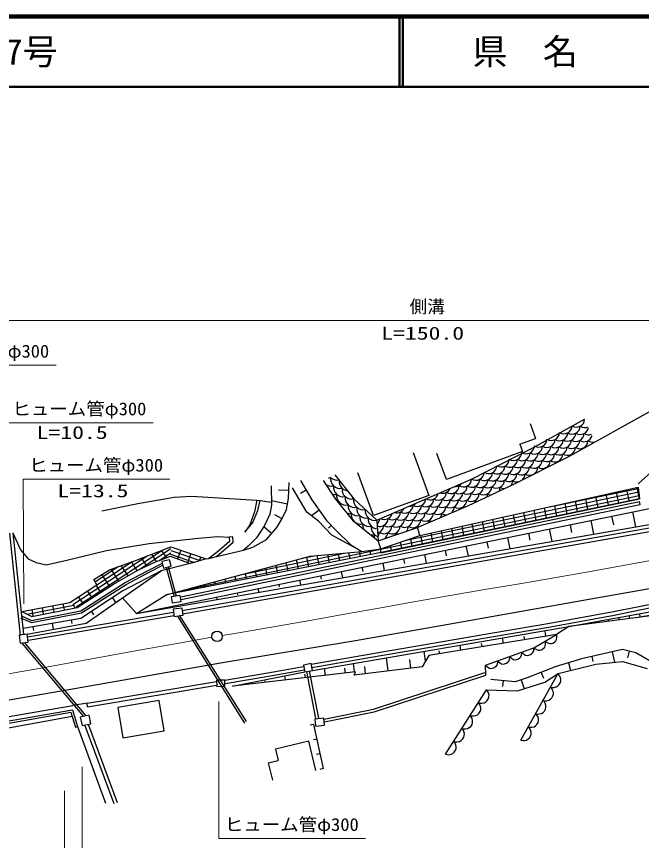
# Model space of a CAD drawing. Units: millimetres, scale not verified. Extents: x 40000 to 680000, y 20000 to 380000.
# Drawn here: x 243335 to 332158, y 262971 to 380000 of the extents above; entities that cross this region are included whole.
import ezdxf
from ezdxf.enums import TextEntityAlignment as Align

# ---------------------------------------------------------------- set-up
doc = ezdxf.new("R2010")
doc.units = ezdxf.units.MM
doc.header["$LTSCALE"] = 1000
doc.linetypes.add('CHAIN', pattern=[18.5, 12, -1.5, 3.5, -1.5])
for name, color, linetype, lineweight in [('M-BGD', 7, 'Continuous', 25), ('M-BMK', 2, 'CHAIN', 13), ('M-BMK-SRVR', 3, 'Continuous', 25), ('M-STR-HTXT', 7, 'Continuous', 13), ('M-TTL', 2, 'Continuous', 140), ('M-TTL-LINE', 7, 'Continuous', 50)]:
    doc.layers.add(name, color=color, linetype=linetype, lineweight=lineweight)
doc.layers.add('M-TTL-TXT', color=7, linetype='Continuous')
doc.styles.add('ＭＳ ゴシック', font='')
doc.styles.get('ＭＳ ゴシック').set_extended_font_data('MS Gothic')

msp = doc.modelspace()

# ---------------------------------------------------------------- hatches: boundary and pattern name
at = {"layer": 'M-BGD'}
h = msp.add_hatch(dxfattribs=at)
h.set_pattern_fill('USER', color=256, style=0, pattern_type=2)
h.set_pattern_definition([(191.7463, (331885, 311495), (101.789, -489.5293), []), (281.7463, (331885, 311495), (2937.18, 610.74), []), (281.7463, (330315, 311679), (2937.18, 610.74), [])])
h.paths.add_polyline_path([(331885, 311495), (295150, 303857), (264591, 297849), (285049, 303359), (292413, 304012), (295109, 304405), (300644, 306270), (331664, 313173)])
h = msp.add_hatch(dxfattribs=at)
h.set_pattern_fill('USER', color=256, style=0, pattern_type=2)
h.set_pattern_definition([(33.354, (250917, 296773), (-274.905, 417.645), []), (123.354, (250917, 296773), (-2505.87, -1649.43), []), (123.354, (252445, 297180), (-2505.87, -1649.43), [])])
h.paths.add_polyline_path([(250917, 296773), (254750, 299296), (254337, 300024), (256545, 301407), (265279, 304658), (265230, 303348), (262998, 302499), (260596, 301383), (257127, 299369), (251960, 296070)])
h = msp.add_hatch(dxfattribs=at)
h.set_pattern_fill('USER', color=256, style=0, pattern_type=2)
h.set_pattern_definition([(341.316, (265279, 304658), (160.17, 473.65), []), (71.316, (265279, 304658), (-2841.9, 961), []), (71.32, (266539, 303703), (-2842, 961), [])])
h.paths.add_polyline_path([(265279, 304658), (270300, 302959), (268020, 302304), (265230, 303348)])
h = msp.add_hatch(dxfattribs=at)
h.set_pattern_fill('USER', color=256, style=0, pattern_type=2)
h.set_pattern_definition([(10.1357, (336322, 296002), (-87.99, 492.197), []), (100.136, (336322, 296002), (-2953.2, -527.94), []), (100.136, (337886, 295774), (-2953.2, -527.94), [])])
h.paths.add_polyline_path([(321822, 293346), (336322, 296002), (343849, 297348), (351040, 298441), (355814, 298991), (356296, 297642), (343428, 296213), (324292, 293674)])
h = msp.add_hatch(dxfattribs=at)
h.set_pattern_fill('USER', color=256, style=0, pattern_type=2)
h.set_pattern_definition([(10.644, (244075, 295487), (-92.355, 491.397), []), (100.644, (244075, 295487), (-2948.4, -554.1), []), (100.644, (245642, 295273), (-2948.4, -554.1), [])])
h.paths.add_polyline_path([(244075, 295487), (250917, 296773), (251960, 296070), (245531, 294808)])

# ---------------------------------------------------------------- linework, layer by layer
for p, q in [((321848, 317493), (334117, 324309)), ((316345, 322189), (317113, 320080)), ((316799, 318806), (324070, 322795)), ((314850, 319255), (317113, 320080)), ((331683, 313604), (338157, 319551)), ((308014, 314312), (316799, 318806)), ((314850, 319255), (315234, 318200)), ((299729, 318084), (301955, 311990)), ((304429, 314262), (303083, 317954)), ((315234, 318200), (304429, 314262)), ((314123, 313605), (321848, 317493)), ((288576, 314918), (291252, 311485)), ((294079, 309112), (291852, 315206)), ((282003, 311536), (282073, 313825)), ((283678, 314110), (285294, 311333)), ((286909, 314110), (288677, 311434)), ((294533, 308456), (308014, 314312)), ((279542, 313339), (279576, 310600)), ((282038, 312680), (280547, 312726)), ((284587, 309617), (282567, 313050)), ((284486, 312722), (283715, 312273)), ((300644, 306270), (331664, 313173)), ((307459, 310526), (314123, 313605)), ((331664, 313173), (331885, 311495)), ((260599, 310818), (265755, 311731)), ((265755, 311731), (268226, 311892)), ((268226, 311892), (277469, 311289)), ((281691, 309976), (282003, 311536)), ((285294, 311333), (287414, 308405)), ((288677, 311434), (291100, 308456)), ((291252, 311485), (294533, 308456)), ((301955, 311990), (294079, 309112)), ((331885, 311495), (295150, 303857)), ((255442, 309798), (260599, 310818)), ((260409, 295221), (335297, 310550)), ((266672, 297587), (331885, 311098)), ((266753, 297195), (331966, 310706)), ((277469, 311289), (277141, 309665)), ((277469, 311289), (277977, 311240)), ((277616, 309829), (277977, 311240)), ((277977, 311240), (279585, 311043)), ((279576, 310600), (279334, 309317)), ((281847, 310756), (279582, 311209)), ((300188, 307395), (307459, 310526)), ((331966, 310706), (331885, 311098)), ((277141, 309665), (276517, 307811)), ((276944, 308155), (277616, 309829)), ((279334, 309317), (278571, 307688)), ((281015, 308693), (280027, 309214)), ((281032, 308624), (281691, 309976)), ((286253, 308304), (284587, 309617)), ((286354, 309869), (285266, 309082)), ((327906, 309037), (328157, 307812)), ((330862, 309642), (331299, 307511)), ((260409, 295221), (335590, 308255)), ((266894, 295660), (335881, 307820)), ((275779, 306761), (276944, 308155)), ((276517, 307811), (275779, 306761)), ((280339, 307410), (281032, 308624)), ((288172, 306335), (286253, 308304)), ((287414, 308405), (288727, 307042)), ((291100, 308456), (294735, 305527)), ((294533, 308456), (294735, 305527)), ((321994, 307827), (322223, 306709)), ((324950, 308432), (325350, 306480)), ((242341, 306628), (243841, 292092)), ((242839, 306679), (244331, 292215)), ((242839, 306679), (243898, 304255)), ((266981, 295168), (335966, 307327)), ((278571, 307688), (277427, 305954)), ((279594, 306561), (278475, 307543)), ((278848, 305711), (280339, 307410)), ((288071, 307723), (287683, 307350)), ((288727, 307042), (290848, 304972)), ((294735, 305527), (300188, 307395)), ((300644, 306270), (300328, 307458)), ((316081, 306617), (316288, 305606)), ((319038, 307222), (319401, 305448)), ((262171, 305157), (268724, 305885)), ((268724, 305885), (271879, 306127)), ((271879, 306127), (273578, 306058)), ((274098, 306093), (273578, 306058)), ((273578, 306058), (273613, 305434)), ((274133, 305330), (274098, 306093)), ((277427, 305954), (276282, 304786)), ((276906, 304637), (278848, 305711)), ((292413, 304012), (288172, 306335)), ((295109, 304405), (294735, 305527)), ((295109, 304405), (300644, 306270)), ((313125, 306012), (313452, 304417)), ((256138, 304151), (262171, 305157)), ((260378, 302765), (265279, 304658)), ((265279, 304658), (270300, 302959)), ((271775, 303284), (274133, 305330)), ((273613, 305434), (272087, 304116)), ((276282, 304786), (275589, 304186)), ((275589, 304186), (276906, 304637)), ((290848, 304972), (292413, 304012)), ((292413, 304012), (295109, 304405)), ((307213, 304801), (307502, 303385)), ((310169, 305406), (310354, 304503)), ((243898, 304255), (244973, 302972)), ((250486, 302764), (256138, 304151)), ((262998, 302499), (265230, 303348)), ((295150, 303857), (264591, 297849)), ((264591, 297849), (285049, 303359)), ((265230, 303348), (268020, 302304)), ((272087, 304116), (270665, 303042)), ((270665, 303042), (271775, 303284)), ((271775, 303284), (275589, 304186)), ((285049, 303359), (292413, 304012)), ((301300, 303591), (301553, 302354)), ((304256, 304196), (304419, 303400)), ((244973, 302972), (246117, 302452)), ((246117, 302452), (247574, 302140)), ((247574, 302140), (250486, 302764)), ((256545, 301407), (260378, 302765)), ((260596, 301383), (262998, 302499)), ((261953, 301292), (264070, 302350)), ((262091, 301026), (264146, 302053)), ((268020, 302304), (263886, 301263)), ((265068, 302847), (264012, 302577)), ((264012, 302577), (264246, 301662)), ((265302, 301933), (265068, 302847)), ((270300, 302959), (268020, 302304)), ((270300, 302959), (270665, 303042)), ((295388, 302381), (295604, 301323)), ((298344, 302986), (298485, 302297)), ((253243, 293851), (263886, 301263)), ((254337, 300024), (256545, 301407)), ((257127, 299369), (260596, 301383)), ((263886, 301263), (258464, 298437)), ((258781, 299591), (261953, 301292)), ((258932, 299331), (262091, 301026)), ((264246, 301662), (265302, 301933)), ((264609, 301755), (265739, 297648)), ((264900, 301829), (266038, 297692)), ((289475, 301171), (289655, 300291)), ((292431, 301776), (292550, 301194)), ((254750, 299296), (254337, 300024)), ((283563, 299960), (283706, 299260)), ((286519, 300565), (286616, 300092)), ((324951, 297304), (338845, 299756)), ((250917, 296773), (254750, 299296)), ((251960, 296070), (257127, 299369)), ((252465, 295610), (258781, 299591)), ((258464, 298437), (252493, 294515)), ((252578, 295327), (258932, 299331)), ((277650, 298750), (277757, 298228)), ((280607, 299355), (280682, 298989)), ((256971, 297456), (257426, 296764)), ((258403, 297425), (260409, 295221)), ((260409, 295221), (264591, 297849)), ((266588, 297773), (265310, 297585)), ((265310, 297585), (265438, 296714)), ((266716, 296902), (266588, 297773)), ((271738, 297540), (271808, 297197)), ((274694, 298145), (274747, 297886)), ((304428, 293671), (324951, 297304)), ((244075, 295487), (250917, 296773)), ((265438, 296714), (266716, 296902)), ((343428, 296213), (321822, 293346)), ((328152, 295483), (334955, 296859)), ((328246, 294992), (335048, 296368)), ((244075, 295487), (245531, 294808)), ((244917, 291910), (265669, 295422)), ((244979, 291414), (265737, 294926)), ((245448, 293913), (252578, 295327)), ((245485, 294226), (252465, 295610)), ((245531, 294808), (251960, 296070)), ((253986, 295495), (254291, 295031)), ((266885, 295985), (265616, 295812)), ((265616, 295812), (265753, 294806)), ((265753, 294806), (267022, 294979)), ((266476, 294991), (275973, 279853)), ((267022, 294979), (266885, 295985)), ((319145, 293831), (328152, 295483)), ((319233, 293339), (328246, 294992)), ((321822, 293346), (336322, 296002)), ((243930, 294612), (245448, 293913)), ((244056, 294885), (245485, 294226)), ((252493, 294515), (244274, 293101)), ((244870, 292282), (253243, 293851)), ((248384, 293808), (248528, 292968)), ((251124, 294279), (251206, 293799)), ((266222, 294832), (275742, 279657)), ((311319, 292494), (319145, 293831)), ((245644, 293337), (245735, 292808)), ((285380, 287140), (321822, 293346)), ((291533, 291401), (304428, 293671)), ((311403, 292001), (319233, 293339)), ((318580, 291988), (318452, 292772)), ((321822, 293346), (320092, 292236)), ((244870, 292282), (243715, 292138)), ((243715, 292138), (243860, 290975)), ((245015, 291120), (244870, 292282)), ((295045, 289722), (311319, 292494)), ((295129, 289230), (311403, 292001)), ((320092, 292236), (301945, 289267)), ((312531, 290999), (312409, 291743)), ((315555, 291494), (315480, 291952)), ((316869, 290354), (320092, 292236)), ((243860, 290975), (245015, 291120)), ((244111, 291006), (252864, 280582)), ((244465, 291051), (253194, 280655)), ((272628, 288245), (291533, 291401)), ((306482, 290009), (306366, 290714)), ((309506, 290504), (309435, 290939)), ((309998, 287891), (316869, 290354)), ((285226, 288035), (295045, 289722)), ((285310, 287543), (295129, 289230)), ((301945, 289267), (300990, 287641)), ((301467, 288454), (301253, 289843)), ((303457, 289515), (303390, 289925)), ((329434, 290095), (323643, 288755)), ((325091, 289090), (325249, 288405)), ((327986, 289760), (328325, 288295)), ((331335, 289620), (329434, 290095)), ((330384, 289857), (330144, 288897)), ((334619, 287718), (331335, 289620)), ((249679, 284212), (272628, 288245)), ((285191, 288093), (284122, 287881)), ((285380, 287140), (285191, 288093)), ((291372, 286976), (291208, 288132)), ((296162, 287047), (295930, 288936)), ((299381, 287443), (299230, 288666)), ((323643, 288755), (319884, 287632)), ((320326, 286681), (325641, 288021)), ((321763, 288194), (322083, 287124)), ((325641, 288021), (329443, 288410)), ((329443, 288410), (332944, 287416)), ((272922, 285765), (279046, 286784)), ((274030, 284911), (284311, 286928)), ((291490, 286918), (274030, 284911)), ((279046, 286784), (284145, 287694)), ((279131, 286291), (284233, 287202)), ((284122, 287881), (284311, 286928)), ((284311, 286928), (285380, 287140)), ((285885, 280286), (284589, 286984)), ((286278, 280362), (284981, 287060)), ((287226, 286428), (287111, 287434)), ((290069, 286755), (289989, 287451)), ((300990, 287641), (291335, 286453)), ((291335, 286453), (291490, 286918)), ((292944, 286651), (292816, 287695)), ((294052, 281625), (309911, 286854)), ((310037, 286474), (309998, 287891)), ((319884, 287632), (315908, 286076)), ((317896, 286854), (318219, 286028)), ((272922, 285765), (271773, 285730)), ((271773, 285730), (271800, 284839)), ((272949, 284874), (272922, 285765)), ((273004, 285272), (279131, 286291)), ((278699, 285448), (278673, 285670)), ((281541, 285774), (281473, 286371)), ((284384, 286101), (284327, 286595)), ((294155, 281238), (310037, 286474)), ((314180, 285514), (310766, 285860)), ((312473, 285687), (312389, 284858)), ((315908, 286076), (314180, 285514)), ((315010, 277218), (320282, 286638)), ((315044, 285795), (315460, 284516)), ((318424, 285471), (320326, 286681)), ((253363, 282459), (271779, 285548)), ((253446, 281966), (271794, 285043)), ((271800, 284839), (272949, 284874)), ((304294, 275230), (310127, 284391)), ((310127, 284391), (314535, 284218)), ((314535, 284218), (318424, 285471)), ((225340, 280070), (249679, 284212)), ((233477, 279043), (251367, 282152)), ((253363, 282459), (251367, 282152)), ((253446, 281966), (253363, 282459)), ((263601, 282840), (257757, 281879)), ((264309, 278532), (263601, 282840)), ((230891, 277973), (251280, 281553)), ((230943, 277678), (251071, 281212)), ((251071, 281212), (251727, 279078)), ((251280, 281553), (252014, 279166)), ((257757, 281879), (258465, 277572)), ((287008, 280199), (294052, 281625)), ((287088, 279807), (294155, 281238)), ((233289, 277364), (251252, 280623)), ((253642, 280755), (252407, 280480)), ((252407, 280480), (252671, 279292)), ((253906, 279566), (253642, 280755)), ((287007, 280344), (285714, 280203)), ((285714, 280203), (285824, 279203)), ((287116, 279344), (287007, 280344)), ((251727, 279078), (252014, 279166)), ((252014, 279166), (255988, 268299)), ((252671, 279292), (253906, 279566)), ((253038, 279328), (257153, 268216)), ((253507, 279502), (257622, 268390)), ((258465, 277572), (264309, 278532)), ((285562, 279464), (285073, 279359)), ((285562, 279464), (286912, 273185)), ((285824, 279203), (287116, 279344)), ((286012, 277371), (285523, 277266)), ((284872, 277089), (280148, 275953)), ((285880, 272896), (284872, 277089)), ((280148, 275953), (280535, 274343)), ((286462, 275278), (285973, 275173)), ((279117, 274002), (280535, 274343)), ((279117, 274002), (279709, 271539)), ((286912, 273185), (286423, 273080))]:
    msp.add_line(p, q, dxfattribs=at)
for points in [[(318480, 291295), (318649, 291145), (318837, 291044), (319098, 290959), (319332, 290965), (319556, 291016), (319806, 291161), (319960, 291332), (320081, 291533), (320135, 291802), (320136, 292013), (320092, 292236)], [(315151, 289738), (315286, 289564), (315449, 289433), (315684, 289305), (315910, 289269), (316135, 289277), (316401, 289373), (316580, 289509), (316732, 289680), (316832, 289929), (316871, 290132), (316869, 290354)], [(316869, 290354), (317037, 290204), (317226, 290103), (317486, 290018), (317720, 290025), (317945, 290075), (318194, 290221), (318349, 290392), (318469, 290592), (318523, 290861), (318524, 291072), (318480, 291295)], [(311715, 288507), (311851, 288332), (312014, 288202), (312249, 288073), (312475, 288038), (312700, 288046), (312966, 288141), (313145, 288278), (313297, 288449), (313396, 288698), (313435, 288900), (313433, 289123)], [(313433, 289123), (313568, 288948), (313731, 288818), (313967, 288689), (314193, 288653), (314417, 288661), (314684, 288757), (314862, 288894), (315014, 289064), (315114, 289313), (315153, 289516), (315151, 289738)], [(309998, 287891), (310133, 287717), (310296, 287586), (310531, 287457), (310757, 287422), (310982, 287430), (311248, 287525), (311427, 287662), (311579, 287833), (311679, 288082), (311717, 288285), (311715, 288507)], [(319228, 284754), (319484, 284703), (319731, 284713), (320041, 284781), (320270, 284925), (320465, 285107), (320628, 285399), (320681, 285660), (320684, 285930), (320580, 286230), (320457, 286441), (320282, 286638)], [(308961, 282559), (309215, 282493), (309464, 282489), (309779, 282540), (310017, 282671), (310223, 282843), (310404, 283127), (310472, 283386), (310491, 283657), (310403, 283964), (310291, 284183), (310127, 284391)], [(318174, 282870), (318430, 282819), (318677, 282829), (318987, 282897), (319216, 283041), (319410, 283223), (319574, 283515), (319627, 283776), (319630, 284046), (319525, 284346), (319402, 284557), (319228, 284754)], [(307794, 280726), (308048, 280661), (308297, 280657), (308612, 280707), (308851, 280839), (309056, 281010), (309237, 281294), (309306, 281553), (309324, 281825), (309236, 282132), (309125, 282351), (308961, 282559)], [(317119, 280986), (317375, 280935), (317622, 280945), (317932, 281013), (318161, 281157), (318356, 281339), (318519, 281631), (318573, 281892), (318576, 282162), (318471, 282462), (318348, 282673), (318174, 282870)], [(316065, 279102), (316321, 279051), (316568, 279061), (316878, 279129), (317107, 279273), (317302, 279455), (317465, 279747), (317518, 280008), (317521, 280278), (317417, 280578), (317294, 280789), (317119, 280986)], [(306627, 278894), (306882, 278829), (307130, 278825), (307446, 278875), (307684, 279007), (307890, 279178), (308070, 279462), (308139, 279721), (308157, 279993), (308069, 280300), (307958, 280519), (307794, 280726)], [(305460, 277062), (305715, 276996), (305963, 276993), (306279, 277043), (306517, 277174), (306723, 277346), (306904, 277630), (306972, 277889), (306990, 278161), (306903, 278468), (306791, 278687), (306627, 278894)], [(315010, 277218), (315267, 277167), (315513, 277177), (315824, 277245), (316053, 277389), (316247, 277571), (316411, 277863), (316464, 278124), (316467, 278394), (316362, 278694), (316239, 278905), (316065, 279102)], [(304294, 275230), (304548, 275164), (304797, 275160), (305112, 275211), (305350, 275342), (305556, 275514), (305737, 275798), (305805, 276057), (305824, 276328), (305736, 276635), (305624, 276854), (305460, 277062)]]:
    msp.add_lwpolyline(points, dxfattribs=at)
for centre, radius, start, end in [((321123, 321893), 1163, 237.71117, 357.98399), ((322907, 322836), 1163, 237.71117, 357.98399), ((319339, 320951), 1163, 237.71117, 357.98399), ((320504, 320905), 1163, 237.71117, 357.98399), ((321669, 320860), 1163, 237.71117, 357.98399), ((322288, 321848), 1163, 237.71117, 357.98399), ((322834, 320815), 1163, 237.71117, 357.98399), ((323453, 321803), 1163, 237.71117, 350.88338), ((324072, 322790), 1163, 237.71117, 294.30913), ((324618, 321758), 1163, 237.71117, 290.77063), ((317555, 320008), 1163, 237.71117, 357.98399), ((318720, 319963), 1163, 237.71117, 357.98399), ((319885, 319918), 1163, 237.71117, 357.98399), ((321050, 319873), 1163, 237.71117, 357.98399), ((322215, 319827), 1163, 237.71117, 357.98399), ((323379, 319782), 1163, 237.71117, 357.98399), ((323999, 320770), 1163, 237.71117, 344.92442), ((325163, 320725), 1163, 237.71117, 287.21849), ((315771, 319066), 1163, 237.71117, 357.98399), ((316936, 319020), 1163, 237.71117, 357.98399), ((318101, 318975), 1163, 237.71117, 357.98399), ((319266, 318930), 1163, 237.71117, 357.98399), ((320431, 318885), 1163, 237.71117, 357.98399), ((321595, 318840), 1163, 237.71117, 357.98399), ((313987, 318123), 1163, 237.71117, 357.98399), ((315152, 318078), 1163, 237.71117, 357.98399), ((316317, 318033), 1163, 237.71117, 357.98399), ((317482, 317988), 1163, 237.71117, 357.98399), ((318647, 317943), 1163, 237.71117, 357.98399), ((319811, 317897), 1163, 237.71117, 357.98399), ((310420, 316238), 1163, 237.71117, 357.98399), ((311584, 316193), 1163, 237.71117, 357.98399), ((312203, 317181), 1163, 237.71117, 357.98399), ((312749, 316148), 1163, 237.71117, 357.98399), ((313368, 317136), 1163, 237.71117, 357.98399), ((313914, 316103), 1163, 237.71117, 357.98399), ((314533, 317090), 1163, 237.71117, 357.98399), ((315079, 316058), 1163, 237.71117, 357.98399), ((315698, 317045), 1163, 237.71117, 357.98399), ((316863, 317000), 1163, 237.71117, 357.98399), ((318028, 316955), 1163, 237.71117, 357.98399), ((308636, 315296), 1163, 237.71117, 357.98399), ((309800, 315251), 1163, 237.71117, 357.98399), ((310965, 315205), 1163, 237.71117, 357.98399), ((312130, 315160), 1163, 237.71117, 357.98399), ((313295, 315115), 1163, 237.71117, 357.98399), ((314460, 315070), 1163, 307.91983, 357.98399), ((316244, 316012), 1163, 237.71117, 291.47661), ((316244, 316012), 1163, 303.48792, 357.98399), ((288118, 314675), 1370, 229.11911, 281.86575), ((287688, 315855), 1370, 269.75662, 281.86575), ((288899, 315521), 1370, 222.89984, 280.75722), ((289329, 314341), 1370, 172.71545, 281.86575), ((290540, 314006), 1370, 174.12909, 261.73744), ((305687, 314398), 1163, 263.37721, 323.58855), ((306852, 314353), 1163, 237.71117, 357.98399), ((308016, 314308), 1163, 237.71117, 357.98399), ((307471, 315341), 1163, 289.11818, 297.84756), ((309181, 314263), 1163, 237.71117, 357.98399), ((310346, 314218), 1163, 237.71117, 357.98399), ((311511, 314173), 1163, 237.71117, 357.98399), ((312676, 314127), 1163, 317.60809, 357.98399), ((314460, 315070), 1163, 237.71117, 287.04469), ((289759, 313160), 1370, 172.71545, 281.86575), ((290970, 312826), 1370, 172.71545, 281.86575), ((303903, 313456), 1163, 250.63011, 336.33565), ((305068, 313411), 1163, 237.71117, 357.98399), ((306232, 313366), 1163, 237.71117, 357.98399), ((307397, 313320), 1163, 237.71117, 357.98399), ((308562, 313275), 1163, 237.71117, 357.98399), ((309727, 313230), 1163, 237.71117, 357.98399), ((310892, 313185), 1163, 330.82565, 357.98399), ((312676, 314127), 1163, 237.71117, 270.4324), ((288548, 313494), 1370, 254.87343, 281.86575), ((290188, 311979), 1370, 172.71545, 281.86575), ((291400, 311645), 1370, 172.71545, 281.86575), ((292181, 312492), 1370, 208.57593, 227.2906), ((292611, 311311), 1370, 172.71545, 281.86575), ((300335, 311571), 1163, 237.71117, 355.50648), ((301500, 311526), 1163, 237.71117, 357.98399), ((302119, 312513), 1163, 240.43202, 346.53374), ((302664, 311481), 1163, 237.71117, 357.98399), ((303284, 312468), 1163, 237.71117, 357.98399), ((303829, 311435), 1163, 237.71117, 357.98399), ((304448, 312423), 1163, 237.71117, 357.98399), ((304994, 311390), 1163, 237.71117, 357.98399), ((305613, 312378), 1163, 237.71117, 357.98399), ((306159, 311345), 1163, 237.71117, 357.98399), ((306778, 312333), 1163, 237.71117, 357.98399), ((307943, 312288), 1163, 237.71117, 357.98399), ((309108, 312242), 1163, 340.79234, 357.98399), ((310892, 313185), 1163, 237.71117, 257.21484), ((288977, 312313), 1370, 274.02354, 281.86575), ((290618, 310799), 1370, 172.71545, 182.87924), ((291829, 310465), 1370, 172.71545, 281.86575), ((293040, 310131), 1370, 172.71545, 281.86575), ((297386, 310674), 1163, 253.9913, 332.97446), ((298551, 310629), 1163, 237.71117, 357.98399), ((299716, 310583), 1163, 237.71117, 357.98399), ((299170, 311616), 1163, 268.13379, 318.83197), ((300880, 310538), 1163, 237.71117, 357.98399), ((302045, 310493), 1163, 237.71117, 357.98399), ((303210, 310448), 1163, 237.71117, 357.98399), ((304375, 310403), 1163, 320.32964, 357.98399), ((307324, 311300), 1163, 349.33071, 357.98399), ((309108, 312242), 1163, 237.71117, 247.24815), ((290618, 310799), 1370, 255.38155, 281.86575), ((292259, 309284), 1370, 172.71545, 281.86575), ((293470, 308950), 1370, 172.71545, 281.86575), ((294252, 309796), 1370, 172.71545, 281.86575), ((295602, 309731), 1163, 243.25383, 343.71193), ((296767, 309686), 1163, 237.71117, 357.98399), ((297932, 309641), 1163, 237.71117, 357.98399), ((299097, 309596), 1163, 237.71117, 357.98399), ((300261, 309551), 1163, 237.71117, 357.98399), ((301426, 309505), 1163, 237.71117, 357.98399), ((302591, 309460), 1163, 332.70094, 357.98399), ((304375, 310403), 1163, 237.71117, 267.71086), ((293900, 307769), 1370, 172.71545, 204.26503), ((294681, 308616), 1370, 172.71545, 267.29396), ((295893, 308282), 1370, 172.71545, 195.17491), ((293818, 308789), 1163, 310.36363, 352.97066), ((294983, 308744), 1163, 250.20518, 357.98399), ((296148, 308698), 1163, 237.71117, 357.98399), ((297313, 308653), 1163, 237.71117, 357.98399), ((298477, 308608), 1163, 237.71117, 357.98399), ((299642, 308563), 1163, 237.71117, 357.98399), ((300807, 308518), 1163, 342.34802, 357.98399), ((302591, 309460), 1163, 237.71117, 255.33955), ((295111, 307435), 1370, 172.71545, 252.26344), ((294364, 307756), 1163, 284.71269, 357.98399), ((293745, 306768), 1163, 324.86244, 357.98399), ((295529, 307711), 1163, 237.71117, 357.98399), ((294909, 306723), 1163, 311.3732, 357.98399), ((296693, 307666), 1163, 237.71117, 357.98399), ((296074, 306678), 1163, 344.65614, 357.98399), ((297858, 307620), 1163, 237.71117, 255.24696), ((297858, 307620), 1163, 322.57519, 357.98399), ((299023, 307575), 1163, 350.80891, 357.98399), ((300807, 308518), 1163, 237.71117, 245.69247), ((293900, 307769), 1370, 258.02821, 281.86575), ((295541, 306255), 1370, 172.71545, 192.62222), ((294909, 306723), 1163, 261.23445, 266.44896)]:
    msp.add_arc(centre, radius, start, end, dxfattribs=at)
at = {"layer": 'M-BMK'}
for points in [[(370088, 307478), (365121, 307035), (360147, 306569), (355602, 306105), (351063, 305580), (347683, 305134), (344313, 304628), (339395, 303793), (334476, 302905), (329565, 302021), (324642, 301152), (319729, 300295), (314803, 299447), (309887, 298607), (304961, 297762), (300047, 296905), (295126, 296031), (290216, 295153), (285295, 294278), (280382, 293420), (275457, 292580), (274019, 292337), (272581, 292094)], [(271102, 291839), (266192, 290964), (261273, 290083), (256366, 289195), (251450, 288298), (246543, 287411), (241620, 286546), (236702, 285707), (231771, 284879), (226849, 284058), (221919, 283231), (217002, 282396), (212076, 281549), (207162, 280699), (202237, 279845), (197322, 278991), (192397, 278134), (187482, 277279), (182557, 276422), (177850, 275602), (173132, 274780)]]:
    msp.add_lwpolyline(points, dxfattribs=at)
at = {"layer": 'M-BMK-SRVR'}
msp.add_circle((271841, 291967), 746, dxfattribs=at)
at = {"layer": 'M-STR-HTXT'}
for p, q in [((216955, 336833), (391475, 336833)), ((228105, 330497), (248960, 330497)), ((241912, 322309), (262766, 322309)), ((244387, 296601), (244292, 314311)), ((244292, 314311), (265146, 314311)), ((272095, 282699), (272095, 263275)), ((252660, 273435), (252660, 250517)), ((250174, 238132), (250174, 270031)), ((272095, 263275), (292949, 263275))]:
    msp.add_line(p, q, dxfattribs=at)
at = {"layer": 'M-TTL'}
msp.add_line((680000, 380000), (40000, 380000), dxfattribs=at)
at = {"layer": 'M-TTL-LINE'}
for p, q in [((297750, 380000), (297750, 370000)), ((298250, 380000), (298250, 370000)), ((40000, 370000), (680000, 370000))]:
    msp.add_line(p, q, dxfattribs=at)

# ---------------------------------------------------------------- texts
at = {"layer": 'M-STR-HTXT', "style": 'ＭＳ ゴシック'}
msp.add_text('側溝', height=1833, dxfattribs=at).set_placement((299205, 337333), align=Align.BOTTOM_LEFT)
for s, width, p in [('L=150.0', 1.35, (295164, 333552)), ('ヒューム管φ300', 1.05, (228939, 330997)), ('ヒューム管φ300', 1.05, (242745, 322809)), ('L=10.5', 1.35, (246196, 319452)), ('ヒューム管φ300', 1.05, (245125, 314811)), ('L=13.5', 1.35, (249148, 311168)), ('ヒューム管φ300', 1.05, (272928, 263775))]:
    msp.add_text(s, height=1833, dxfattribs=dict(at, width=width)).set_placement(p, align=Align.BOTTOM_LEFT)
at = {"layer": 'M-TTL-TXT', "style": 'ＭＳ ゴシック'}
msp.add_text('一般国道437号', height=3666, dxfattribs=at).set_placement((216734, 375000), align=Align.MIDDLE_LEFT)
msp.add_text('県\u3000名', height=3666, dxfattribs=at).set_placement((315625, 375000), align=Align.MIDDLE_CENTER)

doc.saveas('drawing.dxf')
